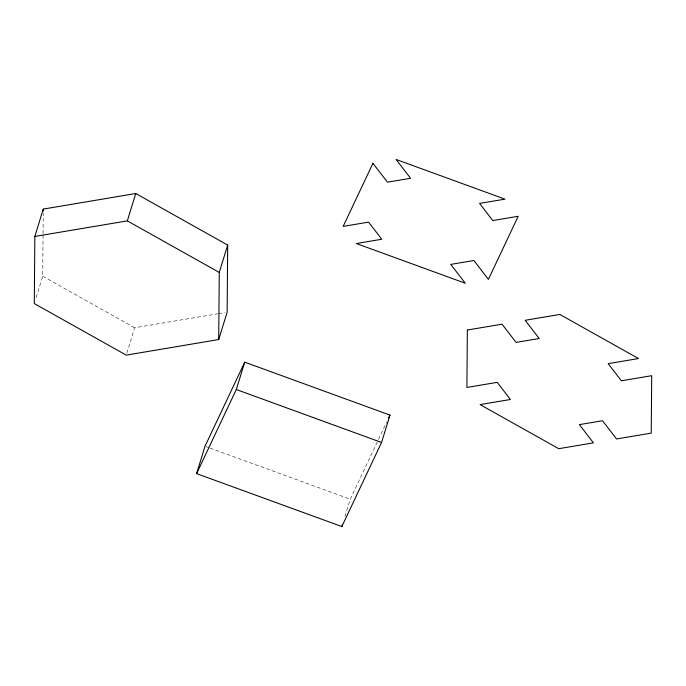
<?xml version="1.0" encoding="UTF-8"?>
<svg xmlns="http://www.w3.org/2000/svg" width="686" height="686" viewBox="0 0 686 686"><rect width="100%" height="100%" fill="white"/><g stroke="black" fill="none" stroke-linecap="round" stroke-linejoin="round"><path stroke-width="0.51" stroke-dasharray="3.43 2.57" d="M36.169 297.492L42.721 276.218L43.055 234.663M43.064 233.6L43.227 213.355M126.859 353.101L134.653 327.762L217.676 313.785M344.964 516.429L350.263 499.202L386.784 421.873M218.731 313.605L225.034 312.542M206.014 446.629L209.016 447.718M210.019 448.087L350.263 499.202M42.721 276.218L134.653 327.762"/><path stroke-width="1.03" d="M34.849 236.447L34.3 303.572L126.241 355.125L218.723 339.544L227.135 312.19L227.683 245.065L135.742 193.512L43.261 209.093L34.849 236.447L127.33 220.875L219.263 272.428L218.723 339.544M43.244 211.219L43.261 209.093M127.33 220.875L135.742 193.512M219.263 272.428L227.683 245.065M196.599 473.623L205.011 446.26L244.73 362.165L389.982 415.107L381.562 442.47L341.842 526.556L196.599 473.623L236.31 389.528L244.73 362.165M341.842 526.556L342.468 524.533M388.61 418.006L389.982 415.107M236.31 389.528L381.562 442.47M467.355 330.026L466.892 387.461L497.213 382.351L510.401 399.484L480.08 404.594L558.747 448.695L593.433 442.856L579.396 424.634L602.514 420.741L616.551 438.963L651.237 433.123L651.7 375.688L621.379 380.79L608.19 363.666L638.512 358.555L559.845 314.445L525.159 320.293L539.196 338.515L516.078 342.408L502.041 324.186L467.355 330.026M372.944 163.337L343.154 226.406L368.588 222.118L381.776 239.251L356.343 243.53L465.28 283.241L450.771 264.393L473.897 260.5L488.406 279.348L518.196 216.279L492.762 220.558L479.565 203.425L504.999 199.146L396.062 159.444L410.58 178.283L387.453 182.176L372.944 163.337"/></g></svg>
